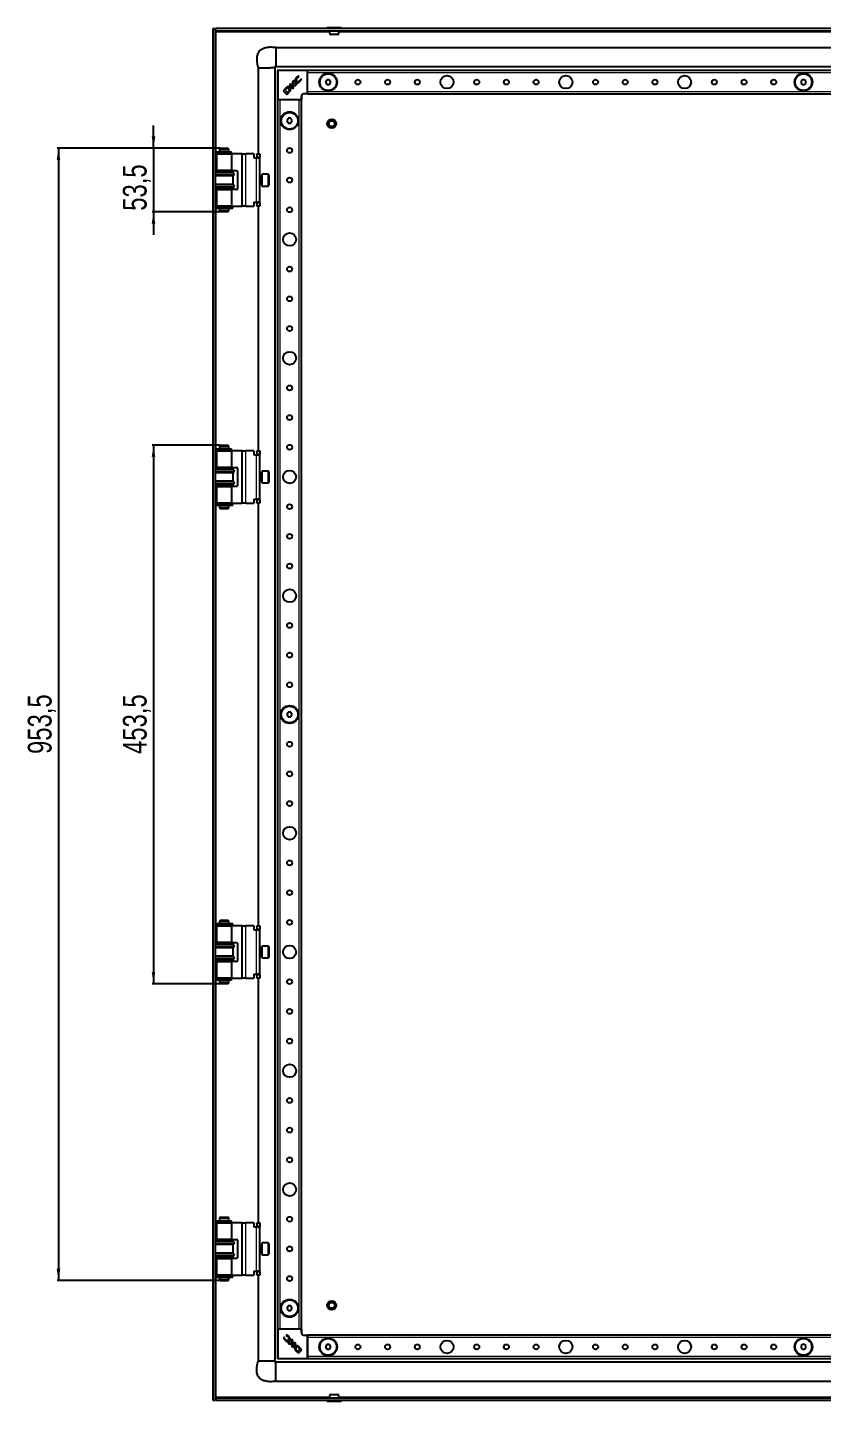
# Model space of a CAD drawing. Header units: millimetres. Extents: x -794 to 1944, y -422 to 1043.
# Drawn here: x 631 to 1299, y -278 to 879 of the extents above; entities that cross this region are included whole.
import ezdxf

# ---------------------------------------------------------------- set-up
doc = ezdxf.new("R2010")
doc.units = ezdxf.units.MM
doc.layers.add('FORMAT', color=7, linetype='Continuous')
doc.styles.add('SLDTEXTSTYLE0', font='TXT', dxfattribs={"width": 0.75})
doc.dimstyles.new('SLDDIMSTYLE0', dxfattribs={"dimtxt": 20, "dimasz": 10, "dimexe": 0, "dimexo": 0.0625, "dimgap": 5, "dimtad": 2, "dimdec": 1, "dimrnd": 1e-09, "dimzin": 12, "dimdsep": 46, "dimtxsty": 'SLDTEXTSTYLE0', "dimsah": 1, "dimcen": 0.09, "dimadec": 0, "dimazin": 3, "dimtfac": 1, "dimtofl": 0, "dimtmove": 0, "dimatfit": 3, "dimfxl": 0, "dimfrac": 2, "dimtolj": 1, "dimtzin": 12, "dimarcsym": 0})
doc.dimstyles.new('SLDDIMSTYLE1', dxfattribs={"dimtxt": 20, "dimasz": 10, "dimexe": 0, "dimexo": 0.0625, "dimgap": 5, "dimtad": 2, "dimdec": 1, "dimrnd": 1e-09, "dimzin": 12, "dimdsep": 46, "dimtxsty": 'SLDTEXTSTYLE0', "dimsah": 1, "dimcen": 0.09, "dimadec": 0, "dimazin": 3, "dimtfac": 1, "dimtmove": 0, "dimatfit": 0, "dimfxl": 0, "dimfrac": 2, "dimtolj": 1, "dimtzin": 12, "dimarcsym": 0})

# ---------------------------------------------------------------- blocks, each defined once
blk = doc.blocks.new('_D_4')
at = {"layer": 'FORMAT'}
for p, q in [((736.7, 777.3), (736.7, 796.5)), ((792.8, 777.3), (735.7, 777.3)), ((736.7, 777.3), (736.7, 723.8)), ((792.8, 723.8), (735.7, 723.8)), ((736.7, 723.8), (736.7, 704.5))]:
    blk.add_line(p, q, dxfattribs=at)
for points in [[(736.7, 777.3), (738.2, 787.3), (735.2, 787.3)], [(736.7, 723.8), (735.2, 713.8), (738.2, 713.8)]]:
    blk.add_solid(points, dxfattribs=at)
at = {"layer": 'FORMAT', "insert": (710.9, 724.7), "char_height": 20, "attachment_point": 1, "rotation": 90, "style": 'SLDTEXTSTYLE0'}
blk.add_mtext('53,5', dxfattribs=at)
blk = doc.blocks.new('_D_7')
at = {"layer": 'FORMAT'}
for p, q in [((792.8, 777.3), (655.7, 777.3)), ((656.7, 777.3), (656.7, -176.2)), ((792.8, -176.2), (655.7, -176.2))]:
    blk.add_line(p, q, dxfattribs=at)
for points in [[(656.7, 777.3), (655.2, 767.3), (658.2, 767.3)], [(656.7, -176.2), (658.2, -166.2), (655.2, -166.2)]]:
    blk.add_solid(points, dxfattribs=at)
at = {"layer": 'FORMAT', "insert": (630.9, 267.3), "char_height": 20, "attachment_point": 1, "rotation": 90, "style": 'SLDTEXTSTYLE0'}
blk.add_mtext('953,5', dxfattribs=at)
blk = doc.blocks.new('_D_9')
at = {"layer": 'FORMAT'}
for p, q in [((792.8, 527.3), (735.7, 527.3)), ((736.7, 527.3), (736.7, 73.8)), ((792.8, 73.8), (735.7, 73.8))]:
    blk.add_line(p, q, dxfattribs=at)
for points in [[(736.7, 527.3), (735.2, 517.3), (738.2, 517.3)], [(736.7, 73.8), (738.2, 83.8), (735.2, 83.8)]]:
    blk.add_solid(points, dxfattribs=at)
at = {"layer": 'FORMAT', "insert": (710.9, 267.3), "char_height": 20, "attachment_point": 1, "rotation": 90, "style": 'SLDTEXTSTYLE0'}
blk.add_mtext('453,5', dxfattribs=at)

msp = doc.modelspace()

# ---------------------------------------------------------------- linework, layer by layer
at = {"color": 7, "linetype": 'Continuous', "lineweight": 25}
for p, q in [((786.72, 878.03), (786.72, -276.97)), ((786.72, 878.03), (788.72, 878.03)), ((788.72, 878.03), (788.72, -276.97)), ((789.02, 876.03), (789.02, 878.03)), ((1778.42, 878.03), (789.02, 878.03)), ((1778.42, 876.03), (789.02, 876.03)), ((789.32, 875.43), (789.12, 876.03)), ((882.97, 878.78), (882.97, 878.03)), ((883.22, 879.03), (894.22, 879.03)), ((894.47, 878.03), (894.47, 878.78)), ((839.72, 862.03), (839.72, 846.19)), ((839.72, 862.03), (1727.72, 862.03)), ((824.72, 845.03), (825.69, 845.03)), ((824.72, 845.03), (824.72, 772.53)), ((825.69, 845.03), (828.15, 845.03)), ((828.15, 845.03), (831.72, 845.03)), ((831.72, 845.03), (835.28, 845.03)), ((838.72, 845.03), (838.72, -243.97)), ((839.72, 846.03), (1727.72, 846.03)), ((841.22, 818.33), (841.22, 842.73)), ((841.52, 843.03), (865.92, 843.03)), ((853.79, 833.56), (853.3, 830.29)), ((854.59, 834.36), (853.79, 833.56)), ((854.11, 831.26), (854.59, 834.36)), ((859.15, 837.48), (858.82, 838.17)), ((859.02, 837.34), (859.15, 837.48)), ((860.97, 835.91), (860.86, 835.8)), ((861.21, 835.4), (860.97, 835.91)), ((866.22, 842.73), (866.22, 843.03)), ((866.22, 843.03), (1701.22, 843.03)), ((866.22, 842.73), (866.22, 842.08)), ((866.22, 841.03), (866.22, 842.08)), ((866.22, 825.03), (866.22, 841.03)), ((882.56, 835.03), (881.41, 833.03)), ((884.87, 835.03), (882.56, 835.03)), ((886.03, 833.03), (884.87, 835.03)), ((1283.72, 835.34), (1281.72, 834.18)), ((1281.72, 834.18), (1281.72, 831.87)), ((1285.72, 834.18), (1283.72, 835.34)), ((1285.72, 831.87), (1285.72, 834.18)), ((847.85, 827.62), (845.86, 825.63)), ((845.86, 825.63), (848.82, 822.67)), ((848.11, 827.08), (847.39, 826.33)), ((847.39, 826.33), (849.57, 824.15)), ((848.82, 822.67), (850.71, 824.56)), ((849.57, 824.15), (850.23, 824.83)), ((850.71, 824.56), (850.73, 824.58)), ((851.91, 831.68), (850.87, 830.64)), ((850.87, 830.64), (853.83, 827.68)), ((853.3, 830.29), (851.91, 831.68)), ((853.64, 829.98), (856.3, 830.15)), ((854.88, 828.73), (853.64, 829.98)), ((853.83, 827.68), (854.88, 828.73)), ((857.59, 831.44), (854.11, 831.26)), ((856.3, 830.15), (857.59, 831.44)), ((865.92, 823.03), (863.22, 823.03)), ((866.22, 823.97), (866.22, 825.03)), ((866.22, 823.97), (866.22, 823.33)), ((866.22, 823.03), (866.22, 823.33)), ((866.22, 823.03), (1701.22, 823.03)), ((881.41, 833.03), (882.56, 831.03)), ((882.56, 831.03), (884.87, 831.03)), ((884.87, 831.03), (886.03, 833.03)), ((1281.72, 831.87), (1283.72, 830.72)), ((1283.72, 830.72), (1285.72, 831.87)), ((841.22, -216.97), (841.22, 818.03)), ((841.52, 818.03), (841.22, 818.03)), ((842.16, 818.03), (841.52, 818.03)), ((843.22, 818.03), (842.16, 818.03)), ((859.22, 818.03), (843.22, 818.03)), ((860.27, 818.03), (859.22, 818.03)), ((860.92, 818.03), (860.27, 818.03)), ((861.22, 818.03), (860.92, 818.03)), ((861.22, 821.03), (861.22, 818.33)), ((861.22, -216.97), (861.22, 818.03)), ((850.06, 802.53), (848.91, 800.53)), ((848.91, 800.53), (850.06, 798.53)), ((852.37, 802.53), (850.06, 802.53)), ((850.06, 798.53), (852.37, 798.53)), ((853.53, 800.53), (852.37, 802.53)), ((852.37, 798.53), (853.53, 800.53)), ((792.79, 777.28), (792.22, 776.28)), ((792.22, 776.28), (792.22, 774.28)), ((800.22, 776.28), (792.22, 776.28)), ((792.79, 777.28), (799.64, 777.28)), ((800.22, 776.28), (799.64, 777.28)), ((800.22, 774.28), (800.22, 776.28)), ((789.07, 774.23), (789.07, 773.33)), ((789.07, 774.23), (801.95, 774.23)), ((789.07, 773.33), (801.95, 773.33)), ((789.77, 772.53), (789.77, 758.53)), ((789.77, 772.53), (802.67, 772.53)), ((796.97, 774.28), (792.22, 774.28)), ((792.22, 773.28), (792.22, 772.53)), ((796.97, 773.28), (792.22, 773.28)), ((792.72, 774.28), (792.72, 774.23)), ((792.72, 773.33), (792.72, 773.28)), ((800.22, 774.28), (796.97, 774.28)), ((800.22, 773.28), (796.97, 773.28)), ((799.72, 774.23), (799.72, 774.28)), ((799.72, 773.28), (799.72, 773.33)), ((800.22, 772.53), (800.22, 773.28)), ((801.95, 774.23), (802.04, 774.23)), ((801.95, 773.33), (802.04, 773.33)), ((802.04, 773.33), (802.04, 774.23)), ((802.04, 774.23), (802.25, 774.23)), ((802.04, 773.33), (802.25, 773.33)), ((802.25, 773.33), (802.25, 774.23)), ((802.67, 758.53), (802.67, 772.53)), ((810.77, 772.53), (802.67, 772.53)), ((811.27, 772.53), (810.77, 772.53)), ((811.27, 728.53), (811.27, 772.53)), ((811.27, 772.53), (814.27, 772.53)), ((821.27, 772.53), (814.27, 772.53)), ((821.27, 772.53), (821.27, 769.23)), ((821.27, 769.23), (823.27, 769.23)), ((823.27, 769.23), (826.27, 769.23)), ((823.77, 772.53), (826.27, 772.53)), ((823.77, 772.03), (823.77, 772.53)), ((823.77, 772.03), (823.77, 770.03)), ((823.77, 769.53), (823.77, 770.03)), ((826.27, 769.53), (823.77, 769.53)), ((823.77, 769.53), (823.77, 769.23)), ((826.27, 772.53), (826.27, 772.03)), ((826.27, 772.03), (826.27, 770.03)), ((826.27, 770.03), (826.27, 769.53)), ((826.27, 769.23), (826.27, 769.53)), ((826.27, 731.83), (826.27, 769.23)), ((788.72, 757.53), (803.72, 757.53)), ((803.72, 756.93), (788.72, 756.93)), ((803.72, 754.13), (788.72, 754.13)), ((802.67, 758.53), (789.77, 758.53)), ((792.22, 758.53), (792.22, 757.53)), ((800.22, 757.53), (800.22, 758.53)), ((802.67, 758.53), (806.77, 758.53)), ((803.72, 756.93), (803.72, 757.53)), ((804.42, 756.24), (803.72, 756.93)), ((803.72, 754.13), (804.42, 754.81)), ((803.72, 746.93), (803.72, 754.13)), ((807.27, 758.03), (807.27, 743.03)), ((827.52, 753.53), (826.27, 753.53)), ((833.17, 755.53), (827.77, 755.53)), ((827.77, 755.53), (827.77, 745.53)), ((833.77, 754.93), (833.77, 746.13)), ((803.72, 746.93), (788.72, 746.93)), ((803.72, 744.13), (788.72, 744.13)), ((788.72, 743.53), (803.72, 743.53)), ((789.77, 742.53), (789.77, 728.53)), ((789.77, 742.53), (802.67, 742.53)), ((792.22, 743.53), (792.22, 742.53)), ((800.22, 742.53), (800.22, 743.53)), ((802.67, 728.53), (802.67, 742.53)), ((806.77, 742.53), (802.67, 742.53)), ((804.42, 746.24), (803.72, 746.93)), ((803.72, 744.13), (804.42, 744.81)), ((803.72, 743.53), (803.72, 744.13)), ((826.27, 747.53), (827.52, 747.53)), ((827.77, 745.53), (833.17, 745.53)), ((821.27, 731.83), (823.27, 731.83)), ((821.27, 731.83), (821.27, 728.53)), ((826.27, 731.83), (823.27, 731.83)), ((823.77, 731.83), (823.77, 731.53)), ((823.77, 731.53), (826.27, 731.53)), ((823.77, 731.03), (823.77, 731.53)), ((823.77, 731.03), (823.77, 729.03)), ((823.77, 728.53), (823.77, 729.03)), ((826.27, 731.53), (826.27, 731.83)), ((826.27, 731.53), (826.27, 731.03)), ((826.27, 731.03), (826.27, 729.03)), ((826.27, 729.03), (826.27, 728.53)), ((789.07, 727.73), (789.07, 726.83)), ((789.07, 727.73), (803.37, 727.73)), ((789.07, 726.83), (803.37, 726.83)), ((802.67, 728.53), (789.77, 728.53)), ((792.22, 728.53), (792.22, 727.78)), ((796.97, 727.78), (792.22, 727.78)), ((792.22, 726.78), (792.22, 724.78)), ((796.97, 726.78), (792.22, 726.78)), ((792.22, 724.78), (792.79, 723.78)), ((792.22, 724.78), (796.97, 724.78)), ((792.72, 727.78), (792.72, 727.73)), ((792.72, 726.83), (792.72, 726.78)), ((796.86, 723.78), (792.79, 723.78)), ((799.64, 723.78), (796.86, 723.78)), ((800.22, 727.78), (796.97, 727.78)), ((800.22, 726.78), (796.97, 726.78)), ((796.97, 724.78), (800.22, 724.78)), ((799.64, 723.78), (800.22, 724.78)), ((799.72, 727.73), (799.72, 727.78)), ((799.72, 726.78), (799.72, 726.83)), ((800.22, 727.78), (800.22, 728.53)), ((800.22, 724.78), (800.22, 726.78)), ((802.67, 728.53), (810.77, 728.53)), ((803.37, 726.83), (803.37, 727.73)), ((810.77, 728.53), (811.27, 728.53)), ((814.27, 728.53), (811.27, 728.53)), ((814.27, 728.53), (821.27, 728.53)), ((826.27, 728.53), (823.77, 728.53)), ((824.72, 728.53), (824.72, 522.53)), ((789.07, 524.23), (789.07, 523.33)), ((789.07, 524.23), (801.95, 524.23)), ((789.07, 523.33), (801.95, 523.33)), ((789.77, 522.53), (789.77, 508.53)), ((789.77, 522.53), (802.67, 522.53)), ((792.79, 527.28), (792.22, 526.28)), ((792.22, 526.28), (792.22, 524.28)), ((800.22, 526.28), (792.22, 526.28)), ((796.97, 524.28), (792.22, 524.28)), ((792.22, 523.28), (792.22, 522.53)), ((796.97, 523.28), (792.22, 523.28)), ((792.72, 524.28), (792.72, 524.23)), ((792.72, 523.33), (792.72, 523.28)), ((792.79, 527.28), (799.64, 527.28)), ((800.22, 524.28), (796.97, 524.28)), ((800.22, 523.28), (796.97, 523.28)), ((800.22, 526.28), (799.64, 527.28)), ((799.72, 524.23), (799.72, 524.28)), ((799.72, 523.28), (799.72, 523.33)), ((800.22, 524.28), (800.22, 526.28)), ((800.22, 522.53), (800.22, 523.28)), ((801.95, 524.23), (802.04, 524.23)), ((801.95, 523.33), (802.04, 523.33)), ((802.04, 523.33), (802.04, 524.23)), ((802.04, 524.23), (802.25, 524.23)), ((802.04, 523.33), (802.25, 523.33)), ((802.25, 523.33), (802.25, 524.23)), ((802.67, 508.53), (802.67, 522.53)), ((810.77, 522.53), (802.67, 522.53)), ((811.27, 522.53), (810.77, 522.53)), ((811.27, 522.53), (814.27, 522.53)), ((811.27, 478.53), (811.27, 522.53)), ((821.27, 522.53), (814.27, 522.53)), ((821.27, 522.53), (821.27, 519.23)), ((823.77, 522.53), (826.27, 522.53)), ((823.77, 522.03), (823.77, 522.53)), ((823.77, 522.03), (823.77, 520.03)), ((826.27, 522.53), (826.27, 522.03)), ((826.27, 522.03), (826.27, 520.03)), ((821.27, 519.23), (823.27, 519.23)), ((823.27, 519.23), (826.27, 519.23)), ((823.77, 519.53), (823.77, 520.03)), ((826.27, 519.53), (823.77, 519.53)), ((823.77, 519.53), (823.77, 519.23)), ((826.27, 520.03), (826.27, 519.53)), ((826.27, 519.23), (826.27, 519.53)), ((826.27, 481.83), (826.27, 519.23)), ((788.72, 507.53), (803.72, 507.53)), ((803.72, 506.93), (788.72, 506.93)), ((803.72, 504.13), (788.72, 504.13)), ((802.67, 508.53), (789.77, 508.53)), ((792.22, 508.53), (792.22, 507.53)), ((800.22, 507.53), (800.22, 508.53)), ((802.67, 508.53), (806.77, 508.53)), ((803.72, 506.93), (803.72, 507.53)), ((804.42, 506.24), (803.72, 506.93)), ((803.72, 504.13), (804.42, 504.81)), ((803.72, 496.93), (803.72, 504.13)), ((807.27, 508.03), (807.27, 493.03)), ((827.52, 503.53), (826.27, 503.53)), ((826.27, 497.53), (827.52, 497.53)), ((833.17, 505.53), (827.77, 505.53)), ((827.77, 505.53), (827.77, 495.53)), ((833.77, 504.93), (833.77, 496.13)), ((803.72, 496.93), (788.72, 496.93)), ((803.72, 494.13), (788.72, 494.13)), ((788.72, 493.53), (803.72, 493.53)), ((789.77, 492.53), (789.77, 478.53)), ((789.77, 492.53), (802.67, 492.53)), ((792.22, 493.53), (792.22, 492.53)), ((800.22, 492.53), (800.22, 493.53)), ((802.67, 478.53), (802.67, 492.53)), ((806.77, 492.53), (802.67, 492.53)), ((804.42, 496.24), (803.72, 496.93)), ((803.72, 494.13), (804.42, 494.81)), ((803.72, 493.53), (803.72, 494.13)), ((827.77, 495.53), (833.17, 495.53)), ((789.07, 477.73), (789.07, 476.83)), ((789.07, 477.73), (803.37, 477.73)), ((789.07, 476.83), (803.37, 476.83)), ((802.67, 478.53), (789.77, 478.53)), ((792.22, 478.53), (792.22, 477.78)), ((796.97, 477.78), (792.22, 477.78)), ((792.22, 476.78), (792.22, 474.78)), ((796.97, 476.78), (792.22, 476.78)), ((792.22, 474.78), (792.79, 473.78)), ((792.22, 474.78), (796.97, 474.78)), ((792.72, 477.78), (792.72, 477.73)), ((792.72, 476.83), (792.72, 476.78)), ((800.22, 477.78), (796.97, 477.78)), ((800.22, 476.78), (796.97, 476.78)), ((796.97, 474.78), (800.22, 474.78)), ((799.64, 473.78), (800.22, 474.78)), ((799.72, 477.73), (799.72, 477.78)), ((799.72, 476.78), (799.72, 476.83)), ((800.22, 477.78), (800.22, 478.53)), ((800.22, 474.78), (800.22, 476.78)), ((802.67, 478.53), (810.77, 478.53)), ((803.37, 476.83), (803.37, 477.73)), ((810.77, 478.53), (811.27, 478.53)), ((814.27, 478.53), (811.27, 478.53)), ((814.27, 478.53), (821.27, 478.53)), ((821.27, 481.83), (823.27, 481.83)), ((821.27, 481.83), (821.27, 478.53)), ((826.27, 481.83), (823.27, 481.83)), ((823.77, 481.83), (823.77, 481.53)), ((823.77, 481.53), (826.27, 481.53)), ((823.77, 481.03), (823.77, 481.53)), ((823.77, 481.03), (823.77, 479.03)), ((823.77, 478.53), (823.77, 479.03)), ((826.27, 478.53), (823.77, 478.53)), ((824.72, 478.53), (824.72, 122.53)), ((826.27, 481.53), (826.27, 481.83)), ((826.27, 481.53), (826.27, 481.03)), ((826.27, 481.03), (826.27, 479.03)), ((826.27, 479.03), (826.27, 478.53)), ((796.86, 473.78), (792.79, 473.78)), ((799.64, 473.78), (796.86, 473.78)), ((850.06, 302.53), (848.91, 300.53)), ((852.37, 302.53), (850.06, 302.53)), ((853.53, 300.53), (852.37, 302.53)), ((848.91, 300.53), (850.06, 298.53)), ((850.06, 298.53), (852.37, 298.53)), ((852.37, 298.53), (853.53, 300.53)), ((792.79, 127.28), (792.22, 126.28)), ((792.79, 127.28), (799.64, 127.28)), ((800.22, 126.28), (799.64, 127.28)), ((789.07, 124.23), (789.07, 123.33)), ((803.37, 124.23), (789.07, 124.23)), ((803.37, 123.33), (789.07, 123.33)), ((789.77, 122.53), (789.77, 108.53)), ((789.77, 122.53), (802.67, 122.53)), ((792.22, 126.28), (792.22, 124.28)), ((800.22, 126.28), (792.22, 126.28)), ((792.22, 124.28), (800.22, 124.28)), ((792.22, 123.28), (792.22, 122.53)), ((792.22, 123.28), (800.22, 123.28)), ((792.72, 124.28), (792.72, 124.23)), ((792.72, 123.33), (792.72, 123.28)), ((799.72, 124.23), (799.72, 124.28)), ((799.72, 123.28), (799.72, 123.33)), ((800.22, 124.28), (800.22, 126.28)), ((800.22, 122.53), (800.22, 123.28)), ((802.67, 108.53), (802.67, 122.53)), ((810.77, 122.53), (802.67, 122.53)), ((803.37, 123.33), (803.37, 124.23)), ((811.27, 122.53), (810.77, 122.53)), ((811.27, 78.53), (811.27, 122.53)), ((811.27, 122.53), (814.27, 122.53)), ((821.27, 122.53), (814.27, 122.53)), ((821.27, 122.53), (821.27, 119.23)), ((821.27, 119.23), (823.27, 119.23)), ((823.27, 119.23), (826.27, 119.23)), ((823.77, 122.53), (826.27, 122.53)), ((823.77, 122.03), (823.77, 122.53)), ((823.77, 122.03), (823.77, 120.03)), ((823.77, 119.53), (823.77, 120.03)), ((826.27, 119.53), (823.77, 119.53)), ((823.77, 119.53), (823.77, 119.23)), ((826.27, 122.53), (826.27, 122.03)), ((826.27, 122.03), (826.27, 120.03)), ((826.27, 120.03), (826.27, 119.53)), ((826.27, 119.23), (826.27, 119.53)), ((826.27, 81.83), (826.27, 119.23)), ((788.72, 107.53), (803.72, 107.53)), ((803.72, 106.93), (788.72, 106.93)), ((802.67, 108.53), (789.77, 108.53)), ((792.22, 108.53), (792.22, 107.53)), ((800.22, 107.53), (800.22, 108.53)), ((802.67, 108.53), (806.77, 108.53)), ((803.72, 106.93), (803.72, 107.53)), ((804.42, 106.24), (803.72, 106.93)), ((803.72, 104.13), (804.42, 104.81)), ((807.27, 108.03), (807.27, 93.03)), ((833.17, 105.53), (827.77, 105.53)), ((827.77, 105.53), (827.77, 96.21)), ((833.77, 104.93), (833.77, 96.73)), ((803.72, 104.13), (788.72, 104.13)), ((803.72, 96.93), (788.72, 96.93)), ((803.72, 94.13), (788.72, 94.13)), ((788.72, 93.53), (803.72, 93.53)), ((792.22, 93.53), (792.22, 92.53)), ((800.22, 92.53), (800.22, 93.53)), ((803.72, 96.93), (803.72, 104.13)), ((804.42, 96.24), (803.72, 96.93)), ((803.72, 94.13), (804.42, 94.81)), ((803.72, 93.53), (803.72, 94.13)), ((827.52, 103.53), (826.27, 103.53)), ((826.27, 97.53), (827.52, 97.53)), ((827.77, 96.21), (827.77, 95.53)), ((827.77, 95.53), (833.17, 95.53)), ((833.77, 96.73), (833.77, 96.13)), ((789.77, 92.53), (789.77, 78.53)), ((789.77, 92.53), (802.67, 92.53)), ((802.67, 78.53), (802.67, 92.53)), ((806.77, 92.53), (802.67, 92.53)), ((821.27, 81.83), (823.27, 81.83)), ((821.27, 81.83), (821.27, 78.53)), ((826.27, 81.83), (823.27, 81.83)), ((823.77, 81.83), (823.77, 81.53)), ((823.77, 81.53), (826.27, 81.53)), ((823.77, 81.03), (823.77, 81.53)), ((823.77, 81.03), (823.77, 79.03)), ((826.27, 81.53), (826.27, 81.83)), ((826.27, 81.53), (826.27, 81.03)), ((826.27, 81.03), (826.27, 79.03)), ((789.07, 77.73), (789.07, 76.83)), ((801.95, 77.73), (789.07, 77.73)), ((801.95, 76.83), (789.07, 76.83)), ((802.67, 78.53), (789.77, 78.53)), ((792.22, 78.53), (792.22, 77.78)), ((792.22, 77.78), (800.22, 77.78)), ((792.22, 76.78), (792.22, 74.78)), ((792.22, 76.78), (800.22, 76.78)), ((792.22, 74.78), (792.79, 73.78)), ((792.22, 74.78), (796.97, 74.78)), ((792.72, 77.78), (792.72, 77.73)), ((792.72, 76.83), (792.72, 76.78)), ((796.86, 73.78), (792.79, 73.78)), ((799.64, 73.78), (796.86, 73.78)), ((796.97, 74.78), (800.22, 74.78)), ((799.64, 73.78), (800.22, 74.78)), ((799.72, 77.73), (799.72, 77.78)), ((799.72, 76.78), (799.72, 76.83)), ((800.22, 77.78), (800.22, 78.53)), ((800.22, 74.78), (800.22, 76.78)), ((802.04, 77.73), (801.95, 77.73)), ((802.04, 76.83), (801.95, 76.83)), ((802.04, 76.83), (802.04, 77.73)), ((802.25, 77.73), (802.04, 77.73)), ((802.25, 76.83), (802.04, 76.83)), ((802.25, 76.83), (802.25, 77.73)), ((802.67, 78.53), (810.77, 78.53)), ((810.77, 78.53), (811.27, 78.53)), ((814.27, 78.53), (811.27, 78.53)), ((814.27, 78.53), (821.27, 78.53)), ((823.77, 78.53), (823.77, 79.03)), ((826.27, 78.53), (823.77, 78.53)), ((824.72, 78.53), (824.72, -127.47)), ((826.27, 79.03), (826.27, 78.53)), ((789.07, -125.77), (789.07, -126.67)), ((789.07, -125.77), (801.95, -125.77)), ((789.07, -126.67), (801.95, -126.67)), ((792.79, -122.72), (792.22, -123.72)), ((792.22, -123.72), (792.22, -125.72)), ((800.22, -123.72), (792.22, -123.72)), ((796.97, -125.72), (792.22, -125.72)), ((792.22, -126.72), (792.22, -127.47)), ((796.97, -126.72), (792.22, -126.72)), ((792.72, -125.72), (792.72, -125.77)), ((792.72, -126.67), (792.72, -126.72)), ((792.79, -122.72), (799.64, -122.72)), ((800.22, -125.72), (796.97, -125.72)), ((800.22, -126.72), (796.97, -126.72)), ((800.22, -123.72), (799.64, -122.72)), ((799.72, -125.77), (799.72, -125.72)), ((799.72, -126.72), (799.72, -126.67)), ((800.22, -125.72), (800.22, -123.72)), ((800.22, -127.47), (800.22, -126.72)), ((801.95, -125.77), (802.04, -125.77)), ((801.95, -126.67), (802.04, -126.67)), ((802.04, -126.67), (802.04, -125.77)), ((802.04, -125.77), (802.25, -125.77)), ((802.04, -126.67), (802.25, -126.67)), ((802.25, -126.67), (802.25, -125.77)), ((789.77, -127.47), (789.77, -141.47)), ((789.77, -127.47), (802.67, -127.47)), ((802.67, -141.47), (802.67, -127.47)), ((810.77, -127.47), (802.67, -127.47)), ((811.27, -127.47), (810.77, -127.47)), ((811.27, -127.47), (814.27, -127.47)), ((811.27, -171.47), (811.27, -127.47)), ((821.27, -127.47), (814.27, -127.47)), ((821.27, -127.47), (821.27, -130.77)), ((821.27, -130.77), (823.27, -130.77)), ((823.27, -130.77), (826.27, -130.77)), ((823.77, -127.47), (826.27, -127.47)), ((823.77, -127.97), (823.77, -127.47)), ((823.77, -127.97), (823.77, -129.97)), ((823.77, -130.47), (823.77, -129.97)), ((826.27, -130.47), (823.77, -130.47)), ((823.77, -130.47), (823.77, -130.77)), ((826.27, -127.47), (826.27, -127.97)), ((826.27, -127.97), (826.27, -129.97)), ((826.27, -129.97), (826.27, -130.47)), ((826.27, -130.77), (826.27, -130.47)), ((826.27, -168.17), (826.27, -130.77)), ((788.72, -142.47), (803.72, -142.47)), ((803.72, -143.07), (788.72, -143.07)), ((803.72, -145.87), (788.72, -145.87)), ((802.67, -141.47), (789.77, -141.47)), ((792.22, -141.47), (792.22, -142.47)), ((800.22, -142.47), (800.22, -141.47)), ((802.67, -141.47), (806.77, -141.47)), ((803.72, -143.07), (803.72, -142.47)), ((804.42, -143.76), (803.72, -143.07)), ((803.72, -145.87), (804.42, -145.19)), ((803.72, -153.07), (803.72, -145.87)), ((807.27, -141.97), (807.27, -156.97)), ((827.52, -146.47), (826.27, -146.47)), ((833.17, -144.47), (827.77, -144.47)), ((827.77, -144.47), (827.77, -154.47)), ((833.77, -145.07), (833.77, -153.87)), ((803.72, -153.07), (788.72, -153.07)), ((803.72, -155.87), (788.72, -155.87)), ((788.72, -156.47), (803.72, -156.47)), ((789.77, -157.47), (789.77, -171.47)), ((789.77, -157.47), (802.67, -157.47)), ((792.22, -156.47), (792.22, -157.47)), ((800.22, -157.47), (800.22, -156.47)), ((802.67, -171.47), (802.67, -157.47)), ((806.77, -157.47), (802.67, -157.47)), ((804.42, -153.76), (803.72, -153.07)), ((803.72, -155.87), (804.42, -155.19)), ((803.72, -156.47), (803.72, -155.87)), ((826.27, -152.47), (827.52, -152.47)), ((827.77, -154.47), (833.17, -154.47)), ((789.07, -172.27), (789.07, -173.17)), ((789.07, -172.27), (803.37, -172.27)), ((789.07, -173.17), (803.37, -173.17)), ((802.67, -171.47), (789.77, -171.47)), ((792.22, -171.47), (792.22, -172.22)), ((796.97, -172.22), (792.22, -172.22)), ((792.22, -173.22), (792.22, -175.22)), ((796.97, -173.22), (792.22, -173.22)), ((792.72, -172.22), (792.72, -172.27)), ((792.72, -173.17), (792.72, -173.22)), ((800.22, -172.22), (796.97, -172.22)), ((800.22, -173.22), (796.97, -173.22)), ((799.72, -172.27), (799.72, -172.22)), ((799.72, -173.22), (799.72, -173.17)), ((800.22, -172.22), (800.22, -171.47)), ((800.22, -175.22), (800.22, -173.22)), ((802.67, -171.47), (810.77, -171.47)), ((803.37, -173.17), (803.37, -172.27)), ((810.77, -171.47), (811.27, -171.47)), ((814.27, -171.47), (811.27, -171.47)), ((814.27, -171.47), (821.27, -171.47)), ((821.27, -168.17), (823.27, -168.17)), ((821.27, -168.17), (821.27, -171.47)), ((826.27, -168.17), (823.27, -168.17)), ((823.77, -168.17), (823.77, -168.47)), ((823.77, -168.47), (826.27, -168.47)), ((823.77, -168.97), (823.77, -168.47)), ((823.77, -168.97), (823.77, -170.97)), ((823.77, -171.47), (823.77, -170.97)), ((826.27, -171.47), (823.77, -171.47)), ((824.72, -171.47), (824.72, -243.97)), ((826.27, -168.47), (826.27, -168.17)), ((826.27, -168.47), (826.27, -168.97)), ((826.27, -168.97), (826.27, -170.97)), ((826.27, -170.97), (826.27, -171.47)), ((792.22, -175.22), (792.79, -176.22)), ((792.22, -175.22), (796.97, -175.22)), ((796.86, -176.22), (792.79, -176.22)), ((799.64, -176.22), (796.86, -176.22)), ((796.97, -175.22), (800.22, -175.22)), ((799.64, -176.22), (800.22, -175.22)), ((850.06, -197.47), (848.91, -199.47)), ((848.91, -199.47), (850.06, -201.47)), ((852.37, -197.47), (850.06, -197.47)), ((850.06, -201.47), (852.37, -201.47)), ((853.53, -199.47), (852.37, -197.47)), ((852.37, -201.47), (853.53, -199.47)), ((841.52, -216.97), (841.22, -216.97)), ((841.22, -241.67), (841.22, -217.27)), ((841.52, -216.97), (842.16, -216.97)), ((843.22, -216.97), (842.16, -216.97)), ((859.22, -216.97), (843.22, -216.97)), ((860.27, -216.97), (859.22, -216.97)), ((860.27, -216.97), (860.92, -216.97)), ((861.22, -216.97), (860.92, -216.97)), ((861.22, -217.27), (861.22, -219.97)), ((846.76, -224.04), (846.07, -224.37)), ((846.9, -224.17), (846.76, -224.04)), ((848.84, -221.98), (848.33, -222.22)), ((848.33, -222.22), (848.44, -222.33)), ((849.89, -228.6), (850.68, -229.4)), ((852.98, -229.08), (849.89, -228.6)), ((850.68, -229.4), (853.95, -229.89)), ((853.95, -229.89), (852.56, -231.28)), ((852.56, -231.28), (853.61, -232.32)), ((852.8, -225.6), (852.98, -229.08)), ((854.09, -226.89), (852.8, -225.6)), ((853.61, -232.32), (856.57, -229.36)), ((854.26, -229.55), (854.09, -226.89)), ((855.51, -228.31), (854.26, -229.55)), ((856.57, -229.36), (855.51, -228.31)), ((863.22, -221.97), (865.92, -221.97)), ((1646.22, -221.97), (866.22, -221.97)), ((866.22, -221.97), (866.22, -222.27)), ((866.22, -222.27), (866.22, -222.92)), ((866.22, -222.92), (866.22, -223.97)), ((866.22, -223.97), (866.22, -239.97)), ((882.56, -229.97), (881.41, -231.97)), ((884.87, -229.97), (882.56, -229.97)), ((886.03, -231.97), (884.87, -229.97)), ((1283.72, -229.66), (1281.72, -230.82)), ((1281.72, -230.82), (1281.72, -233.13)), ((1285.72, -230.82), (1283.72, -229.66)), ((1285.72, -233.13), (1285.72, -230.82)), ((865.92, -241.97), (841.52, -241.97)), ((856.62, -235.34), (858.61, -237.33)), ((857.16, -235.08), (857.91, -235.8)), ((857.91, -235.8), (860.09, -233.62)), ((858.61, -237.33), (861.57, -234.37)), ((860.09, -233.62), (859.41, -232.96)), ((859.68, -232.48), (859.66, -232.46)), ((861.57, -234.37), (859.68, -232.48)), ((866.22, -239.97), (866.22, -241.03)), ((866.22, -241.03), (866.22, -241.67)), ((866.22, -241.67), (866.22, -241.97)), ((1646.22, -241.97), (866.22, -241.97)), ((881.41, -231.97), (882.56, -233.97)), ((882.56, -233.97), (884.87, -233.97)), ((884.87, -233.97), (886.03, -231.97)), ((1281.72, -233.13), (1283.72, -234.28)), ((1283.72, -234.28), (1285.72, -233.13)), ((1646.22, -244.97), (839.72, -244.97)), ((839.72, -260.97), (1727.72, -260.97)), ((786.72, -276.97), (788.72, -276.97)), ((789.02, -274.97), (789.02, -276.97)), ((789.02, -274.97), (1778.42, -274.97)), ((789.02, -276.97), (1778.42, -276.97)), ((789.12, -274.97), (789.32, -274.37)), ((882.97, -276.97), (882.97, -277.72)), ((894.47, -277.72), (894.47, -276.97)), ((885.71, -277.97), (883.22, -277.97)), ((894.22, -277.97), (885.71, -277.97))]:
    msp.add_line(p, q, dxfattribs=at)
at = {"color": 8, "linetype": 'Continuous', "lineweight": 18}
for p, q in [((789.32, 774.23), (789.32, 875.43)), ((789.32, 875.43), (884.75, 875.43)), ((894.47, 878.78), (882.97, 878.78)), ((892.69, 875.43), (1674.75, 875.43)), ((841.52, 842.73), (841.22, 842.73)), ((841.52, 842.73), (841.52, 843.03)), ((841.52, 842.73), (841.52, 818.33)), ((865.92, 842.73), (841.52, 842.73)), ((865.92, 843.03), (865.92, 842.73)), ((865.92, 823.33), (865.92, 842.73)), ((866.22, 842.73), (865.92, 842.73)), ((866.22, 841.03), (1701.22, 841.03)), ((863.22, 823.33), (865.92, 823.33)), ((863.22, 823.03), (863.22, 823.33)), ((865.92, 823.33), (865.92, 823.03)), ((866.22, 823.33), (865.92, 823.33)), ((866.22, 825.03), (1701.22, 825.03)), ((841.52, 818.33), (841.22, 818.33)), ((841.52, 818.33), (860.92, 818.33)), ((841.52, 818.33), (841.52, 818.03)), ((843.22, -216.97), (843.22, 818.03)), ((859.22, -216.97), (859.22, 818.03)), ((860.92, 818.33), (860.92, 821.03)), ((861.22, 821.03), (860.92, 821.03)), ((860.92, 818.33), (860.92, 818.03)), ((861.22, 818.33), (860.92, 818.33)), ((789.32, 757.53), (789.32, 773.33)), ((801.95, 774.23), (801.95, 773.33)), ((810.77, 772.53), (810.77, 728.53)), ((814.27, 728.53), (814.27, 772.53)), ((823.27, 731.83), (823.27, 769.23)), ((826.27, 772.03), (823.77, 772.03)), ((823.77, 770.03), (826.27, 770.03)), ((804.42, 756.24), (788.72, 756.24)), ((804.42, 754.81), (788.72, 754.81)), ((827.52, 753.12), (827.52, 753.53)), ((827.52, 747.53), (827.52, 753.12)), ((833.17, 745.53), (833.17, 755.53)), ((804.42, 746.24), (788.72, 746.24)), ((804.42, 744.81), (788.72, 744.81)), ((789.32, 727.73), (789.32, 743.53)), ((826.27, 731.03), (823.77, 731.03)), ((823.77, 729.03), (826.27, 729.03)), ((789.32, 524.23), (789.32, 726.83)), ((789.32, 507.53), (789.32, 523.33)), ((801.95, 524.23), (801.95, 523.33)), ((810.77, 522.53), (810.77, 478.53)), ((814.27, 478.53), (814.27, 522.53)), ((826.27, 522.03), (823.77, 522.03)), ((823.27, 481.83), (823.27, 519.23)), ((823.77, 520.03), (826.27, 520.03)), ((804.42, 506.24), (788.72, 506.24)), ((804.42, 504.81), (788.72, 504.81)), ((827.52, 503.12), (827.52, 503.53)), ((827.52, 497.53), (827.52, 503.12)), ((833.17, 495.53), (833.17, 505.53)), ((804.42, 496.24), (788.72, 496.24)), ((804.42, 494.81), (788.72, 494.81)), ((789.32, 477.73), (789.32, 493.53)), ((789.32, 124.23), (789.32, 476.83)), ((826.27, 481.03), (823.77, 481.03)), ((823.77, 479.03), (826.27, 479.03)), ((789.32, 107.53), (789.32, 123.33)), ((810.77, 122.53), (810.77, 78.53)), ((814.27, 78.53), (814.27, 122.53)), ((823.27, 81.83), (823.27, 119.23)), ((826.27, 122.03), (823.77, 122.03)), ((823.77, 120.03), (826.27, 120.03)), ((804.42, 106.24), (788.72, 106.24)), ((804.42, 104.81), (788.72, 104.81)), ((833.17, 96.21), (833.17, 105.53)), ((804.42, 96.24), (788.72, 96.24)), ((804.42, 94.81), (788.72, 94.81)), ((789.32, 77.73), (789.32, 93.53)), ((827.52, 97.53), (827.52, 103.53)), ((833.17, 95.53), (833.17, 96.21)), ((826.27, 81.03), (823.77, 81.03)), ((789.32, -125.77), (789.32, 76.83)), ((801.95, 76.83), (801.95, 77.73)), ((823.77, 79.03), (826.27, 79.03)), ((789.32, -142.47), (789.32, -126.67)), ((801.95, -125.77), (801.95, -126.67)), ((810.77, -127.47), (810.77, -171.47)), ((814.27, -171.47), (814.27, -127.47)), ((823.27, -168.17), (823.27, -130.77)), ((826.27, -127.97), (823.77, -127.97)), ((823.77, -129.97), (826.27, -129.97)), ((804.42, -143.76), (788.72, -143.76)), ((804.42, -145.19), (788.72, -145.19)), ((827.52, -146.88), (827.52, -146.47)), ((827.52, -152.47), (827.52, -146.88)), ((833.17, -154.47), (833.17, -144.47)), ((804.42, -153.76), (788.72, -153.76)), ((804.42, -155.19), (788.72, -155.19)), ((789.32, -172.27), (789.32, -156.47)), ((789.32, -274.37), (789.32, -173.17)), ((826.27, -168.97), (823.77, -168.97)), ((823.77, -170.97), (826.27, -170.97)), ((841.22, -217.27), (841.52, -217.27)), ((841.52, -216.97), (841.52, -217.27)), ((841.52, -217.27), (841.52, -241.67)), ((860.92, -217.27), (841.52, -217.27)), ((860.92, -216.97), (860.92, -217.27)), ((860.92, -219.97), (860.92, -217.27)), ((860.92, -217.27), (861.22, -217.27)), ((861.22, -219.97), (860.92, -219.97)), ((863.22, -221.97), (863.22, -222.27)), ((865.92, -222.27), (863.22, -222.27)), ((865.92, -221.97), (865.92, -222.27)), ((865.92, -241.67), (865.92, -222.27)), ((865.92, -222.27), (866.22, -222.27)), ((1646.22, -223.97), (866.22, -223.97)), ((841.52, -241.67), (841.22, -241.67)), ((841.52, -241.67), (865.92, -241.67)), ((841.52, -241.67), (841.52, -241.97)), ((865.92, -241.67), (865.92, -241.97)), ((865.92, -241.67), (866.22, -241.67)), ((1646.22, -239.97), (866.22, -239.97)), ((884.75, -274.37), (789.32, -274.37)), ((1674.75, -274.37), (892.69, -274.37)), ((882.97, -277.72), (885.57, -277.72)), ((885.57, -277.72), (894.47, -277.72))]:
    msp.add_line(p, q, dxfattribs=at)
at = {"color": 7, "linetype": 'Continuous', "lineweight": 25}
for centre, radius in [((883.72, 833.03), 7.5), ((883.72, 833.03), 7), ((908.72, 833.03), 2.1), ((933.72, 833.03), 2.1), ((958.72, 833.03), 2.1), ((983.72, 833.03), 5.5), ((1008.72, 833.03), 2.1), ((1033.72, 833.03), 2.1), ((1058.72, 833.03), 2.1), ((1083.72, 833.03), 5.5), ((1108.72, 833.03), 2.1), ((1133.72, 833.03), 2.1), ((1158.72, 833.03), 2.1), ((1183.72, 833.03), 5.5), ((1208.72, 833.03), 2.1), ((1233.72, 833.03), 2.1), ((1258.72, 833.03), 2.1), ((1283.72, 833.03), 7.5), ((1283.72, 833.03), 7), ((851.22, 800.53), 7.5), ((851.22, 800.53), 7), ((886.72, 798.03), 3.75), ((886.72, 798.03), 3), ((886.72, 798.03), 2.5), ((851.22, 775.53), 2.1), ((851.22, 750.53), 2.1), ((851.22, 725.53), 2.1), ((851.22, 700.53), 5.5), ((851.22, 675.53), 2.1), ((851.22, 650.53), 2.1), ((851.22, 625.53), 2.1), ((851.22, 600.53), 5.5), ((851.22, 575.53), 2.1), ((851.22, 550.53), 2.1), ((851.22, 525.53), 2.1), ((851.22, 500.53), 5.5), ((851.22, 475.53), 2.1), ((851.22, 450.53), 2.1), ((851.22, 425.53), 2.1), ((851.22, 400.53), 5.5), ((851.22, 375.53), 2.1), ((851.22, 350.53), 2.1), ((851.22, 325.53), 2.1), ((851.22, 300.53), 7.5), ((851.22, 300.53), 7), ((851.22, 275.53), 2.1), ((851.22, 250.53), 2.1), ((851.22, 225.53), 2.1), ((851.22, 200.53), 5.5), ((851.22, 175.53), 2.1), ((851.22, 150.53), 2.1), ((851.22, 125.53), 2.1), ((851.22, 100.53), 5.5), ((851.22, 75.53), 2.1), ((851.22, 50.53), 2.1), ((851.22, 25.53), 2.1), ((851.22, 0.53), 5.5), ((851.22, -24.47), 2.1), ((851.22, -49.47), 2.1), ((851.22, -74.47), 2.1), ((851.22, -99.47), 5.5), ((851.22, -124.47), 2.1), ((851.22, -149.47), 2.1), ((851.22, -174.47), 2.1), ((851.22, -199.47), 7.5), ((851.22, -199.47), 7), ((886.72, -196.97), 3.75), ((886.72, -196.97), 3), ((886.72, -196.97), 2.5), ((883.72, -231.97), 7.5), ((883.72, -231.97), 7), ((908.72, -231.97), 2.1), ((933.72, -231.97), 2.1), ((958.72, -231.97), 2.1), ((983.72, -231.97), 5.5), ((1008.72, -231.97), 2.1), ((1033.72, -231.97), 2.1), ((1058.72, -231.97), 2.1), ((1083.72, -231.97), 5.5), ((1108.72, -231.97), 2.1), ((1133.72, -231.97), 2.1), ((1158.72, -231.97), 2.1), ((1183.72, -231.97), 5.5), ((1208.72, -231.97), 2.1), ((1233.72, -231.97), 2.1), ((1258.72, -231.97), 2.1), ((1283.72, -231.97), 7.5), ((1283.72, -231.97), 7)]:
    msp.add_circle(centre, radius, dxfattribs=at)
for centre, radius, start, end in [((883.22, 878.78), 0.25, 90, 180), ((885.6, 873.53), 0.5, 195.31604, 270.02276), ((891.83, 873.53), 0.5, 269.99815, 345.40011), ((894.22, 878.78), 0.25, 0, 90), ((841.52, 842.73), 0.3, 90, 180), ((858.73, 835.03), 1.97, 128.45405, 215.887), ((858.29, 835.43), 1.94, 233.30966, 322.34638), ((865.92, 842.73), 0.3, 360, 90), ((851.51, 824.42), 4.87, 110.34448, 138.77765), ((852.29, 822.6), 6.12, 126.98881, 133.07444), ((863.22, 821.03), 2, 90, 180), ((865.92, 823.33), 0.3, 270, 0), ((841.52, 818.33), 0.3, 180, 270), ((860.92, 818.33), 0.3, 270, 0), ((803.72, 755.53), 1, 314.427, 45.573), ((806.77, 758.03), 0.5, 0, 90), ((827.52, 753.78), 0.25, 270, 0), ((833.17, 754.93), 0.6, 0, 90), ((803.72, 745.53), 1, 314.427, 45.573), ((806.77, 743.03), 0.5, 270, 0), ((827.52, 747.28), 0.25, 360, 90), ((833.17, 746.13), 0.6, 270, 360), ((803.72, 505.53), 1, 314.427, 45.573), ((806.77, 508.03), 0.5, 0, 90), ((827.52, 503.78), 0.25, 270, 0), ((827.52, 497.28), 0.25, 360, 90), ((833.17, 504.93), 0.6, 0, 90), ((803.72, 495.53), 1, 314.427, 45.573), ((806.77, 493.03), 0.5, 270, 0), ((833.17, 496.13), 0.6, 270, 360), ((803.72, 105.53), 1, 314.427, 45.573), ((806.77, 108.03), 0.5, 0, 90), ((833.17, 104.93), 0.6, 0, 90), ((803.72, 95.53), 1, 314.427, 45.573), ((806.77, 93.03), 0.5, 270, 0), ((827.52, 103.78), 0.25, 270, 0), ((827.52, 97.28), 0.25, 360, 90), ((833.17, 96.13), 0.6, 270, 360), ((803.72, -144.47), 1, 314.427, 45.573), ((806.77, -141.97), 0.5, 0, 90), ((827.52, -146.22), 0.25, 270, 0), ((833.17, -145.07), 0.6, 0, 90), ((803.72, -154.47), 1, 314.427, 45.573), ((806.77, -156.97), 0.5, 270, 0), ((827.52, -152.72), 0.25, 360, 90), ((833.17, -153.87), 0.6, 270, 360), ((841.52, -217.27), 0.3, 90, 180), ((860.92, -217.27), 0.3, 0, 90), ((849.21, -224.46), 1.97, 218.45405, 305.887), ((848.81, -224.9), 1.94, 323.30966, 52.34638), ((863.22, -219.97), 2, 180, 270), ((865.92, -222.27), 0.3, 0, 90), ((841.52, -241.67), 0.3, 180, 270), ((859.82, -231.68), 4.87, 200.34448, 228.77765), ((861.64, -230.9), 6.12, 216.98881, 223.07444), ((865.92, -241.67), 0.3, 270, 0), ((885.6, -272.47), 0.5, 89.96367, 164.83397), ((891.83, -272.47), 0.5, 15.24646, 90.04596), ((883.22, -277.72), 0.25, 180, 270), ((894.22, -277.72), 0.25, 270, 0)]:
    msp.add_arc(centre, radius, start, end, dxfattribs=at)
at = {"color": 8, "linetype": 'Continuous', "lineweight": 18}
for centre, start, end in [((863.22, 821.03), 90, 180), ((863.22, -219.97), 180, 270)]:
    msp.add_arc(centre, 2.3, start, end, dxfattribs=at)
at = {"color": 7, "linetype": 'Continuous', "lineweight": 25}
for points, knots in [([(789.02, 876.32), (788.99, 876.4), (788.88, 876.72), (788.75, 877.29), (788.73, 877.78), (788.72, 878.03)], [0, 0, 0, 0, 0.1417423, 0.5662026, 1, 1, 1, 1]), ([(789.02, 876.03), (789.07, 876.03), (789.12, 875.96), (789.22, 875.74), (789.27, 875.58), (789.32, 875.43)], [0, 0, 0, 0, 0.5, 0.5, 1, 1, 1, 1]), ([(884.69, 876.03), (884.7, 875.9), (884.72, 874.98), (884.94, 874.12), (885.13, 873.37)], [0, 0, 0, 0, 0.1418504, 1, 1, 1, 1]), ([(887.01, 873.03), (886.82, 873.03), (886.35, 873.03), (885.81, 873.03), (885.68, 873.03), (885.62, 873.03)], [0, 0, 0, 0, 0.2565532, 0.6279811, 1, 1, 1, 1]), ([(891.83, 873.03), (891.79, 873.03), (891.7, 873.03), (891.15, 873.03), (890.34, 873.03), (889.34, 873.03), (888.28, 873.03), (887.5, 873.03), (887.11, 873.03), (887.01, 873.03)], [0, 0, 0, 0, 0.1585142, 0.3172777, 0.4758628, 0.6342467, 0.7924771, 0.950708, 1, 1, 1, 1]), ([(892.31, 873.37), (892.49, 874.12), (892.72, 874.98), (892.74, 875.9), (892.74, 876.03)], [0, 0, 0, 0, 0.8581496, 1, 1, 1, 1]), ([(839.72, 862.03), (837.99, 862.19), (834.85, 862.5), (830.52, 861.98), (827.09, 860.56), (824.88, 858.24), (823.79, 855.47), (823.47, 852.42), (823.77, 848.86), (824.38, 846.37), (824.72, 845.03)], [0, 0, 0, 0, 0.1767131, 0.3209108, 0.4403077, 0.5483696, 0.6373998, 0.7388783, 0.8585434, 1, 1, 1, 1]), ([(838.6, 845.03), (838.57, 845.03), (838.49, 845.03), (838.03, 845.03), (837.74, 845.03)], [0, 0, 0, 0, 0.3567269, 1, 1, 1, 1]), ([(838.68, 845.03), (838.69, 845.16), (838.72, 845.41), (838.85, 845.6), (838.98, 845.69), (839.02, 845.8), (839.04, 845.87), (839.06, 845.92), (839.08, 845.96), (839.1, 846), (839.13, 846.05), (839.18, 846.1), (839.3, 846.16), (839.49, 846.2), (839.64, 846.19), (839.72, 846.19)], [0, 0, 0, 0, 0.2334106, 0.4185463, 0.54935079, 0.5950261, 0.63132873, 0.64711127, 0.66199437, 0.67663921, 0.69174193, 0.72556265, 0.76679354, 0.87262735, 1, 1, 1, 1]), ([(838.72, 845.03), (838.87, 845.25), (839.13, 845.65), (839.54, 845.91), (839.72, 846.03)], [0, 0, 0, 0, 0.5615605, 1, 1, 1, 1]), ([(857.09, 836.93), (856.76, 836.56), (856.14, 835.86), (855.59, 834.69), (855.45, 833.75), (855.61, 833.11), (855.79, 832.88), (855.88, 832.77)], [0, 0, 0, 0, 0.3156741, 0.5895198, 0.8131992, 0.9090264, 1, 1, 1, 1]), ([(855.88, 832.77), (856.04, 832.63), (856.38, 832.35), (857.07, 832.18), (857.95, 832.31), (859.03, 832.88), (859.71, 833.52), (860.11, 833.89)], [0, 0, 0, 0, 0.1305321, 0.2660311, 0.4239974, 0.666819, 1, 1, 1, 1]), ([(858.82, 838.17), (858.48, 837.99), (857.85, 837.65), (857.33, 837.16), (857.09, 836.93)], [0, 0, 0, 0, 0.5367999, 1, 1, 1, 1]), ([(857.5, 836.57), (857.76, 836.79), (858.21, 837.17), (858.78, 837.29), (859.02, 837.34)], [0, 0, 0, 0, 0.57960822, 1, 1, 1, 1]), ([(860.86, 835.8), (860.71, 835.49), (860.45, 834.91), (860.02, 834.45), (859.83, 834.25)], [0, 0, 0, 0, 0.5476433, 1, 1, 1, 1]), ([(860.11, 833.89), (860.36, 834.15), (860.78, 834.62), (861.09, 835.17), (861.21, 835.4)], [0, 0, 0, 0, 0.5776526, 1, 1, 1, 1]), ([(850.59, 827.41), (850.5, 827.5), (850.32, 827.67), (850.04, 827.85), (849.77, 827.94), (849.44, 827.94), (849.04, 827.78), (848.76, 827.6), (848.61, 827.5)], [0, 0, 0, 0, 0.1768081, 0.3192306, 0.4393795, 0.5523951, 0.7492045, 1, 1, 1, 1]), ([(851.87, 825.91), (851.97, 826.11), (852.18, 826.5), (852.3, 827.13), (852.26, 827.73), (852.06, 828.26), (851.7, 828.7), (851.18, 828.99), (850.53, 829.11), (850.07, 829.02), (849.82, 828.98)], [0, 0, 0, 0, 0.1380907, 0.2654555, 0.3840134, 0.4961027, 0.6057595, 0.7197905, 0.8476619, 1, 1, 1, 1]), ([(850.23, 824.83), (850.42, 825.03), (850.77, 825.4), (851.09, 825.94), (851.15, 826.39), (851.08, 826.73), (850.9, 827.08), (850.7, 827.29), (850.59, 827.41)], [0, 0, 0, 0, 0.2746757, 0.5030419, 0.607381, 0.7165791, 0.8434117, 1, 1, 1, 1]), ([(850.73, 824.58), (850.81, 824.66), (850.96, 824.82), (851.11, 824.98), (851.19, 825.07)], [0, 0, 0, 0, 0.486421, 1, 1, 1, 1]), ([(851.19, 825.07), (851.32, 825.21), (851.57, 825.48), (851.77, 825.78), (851.87, 825.91)], [0, 0, 0, 0, 0.5518299, 1, 1, 1, 1]), ([(846.07, -224.37), (846.26, -224.71), (846.59, -225.34), (847.08, -225.86), (847.31, -226.1)], [0, 0, 0, 0, 0.5367999, 1, 1, 1, 1]), ([(847.67, -225.69), (847.45, -225.43), (847.08, -224.98), (846.95, -224.41), (846.9, -224.17)], [0, 0, 0, 0, 0.5796082, 1, 1, 1, 1]), ([(847.31, -226.1), (847.68, -226.43), (848.38, -227.05), (849.55, -227.6), (850.49, -227.74), (851.13, -227.58), (851.36, -227.4), (851.48, -227.31)], [0, 0, 0, 0, 0.3156741, 0.5895198, 0.8131992, 0.9090264, 1, 1, 1, 1]), ([(848.44, -222.33), (848.75, -222.48), (849.33, -222.74), (849.79, -223.17), (850, -223.36)], [0, 0, 0, 0, 0.5476433, 1, 1, 1, 1]), ([(850.36, -223.08), (850.09, -222.83), (849.63, -222.41), (849.07, -222.1), (848.84, -221.98)], [0, 0, 0, 0, 0.5776526, 1, 1, 1, 1]), ([(851.48, -227.31), (851.61, -227.15), (851.89, -226.81), (852.06, -226.12), (851.93, -225.24), (851.37, -224.16), (850.73, -223.48), (850.36, -223.08)], [0, 0, 0, 0, 0.1305321, 0.2660311, 0.4239974, 0.666819, 1, 1, 1, 1]), ([(858.33, -231.32), (858.13, -231.22), (857.74, -231.01), (857.11, -230.89), (856.51, -230.93), (855.98, -231.13), (855.54, -231.49), (855.25, -232.01), (855.13, -232.66), (855.22, -233.12), (855.26, -233.37)], [0, 0, 0, 0, 0.1380907, 0.2654555, 0.3840134, 0.4961027, 0.6057595, 0.7197905, 0.8476619, 1, 1, 1, 1]), ([(859.18, -232), (859.03, -231.87), (858.76, -231.62), (858.46, -231.42), (858.33, -231.32)], [0, 0, 0, 0, 0.5518299, 1, 1, 1, 1]), ([(856.83, -232.6), (856.74, -232.69), (856.58, -232.87), (856.39, -233.15), (856.3, -233.42), (856.3, -233.75), (856.46, -234.15), (856.64, -234.43), (856.75, -234.59)], [0, 0, 0, 0, 0.1768081, 0.3192306, 0.4393795, 0.5523951, 0.7492045, 1, 1, 1, 1]), ([(859.41, -232.96), (859.21, -232.77), (858.84, -232.42), (858.3, -232.1), (857.86, -232.04), (857.51, -232.11), (857.16, -232.29), (856.95, -232.49), (856.83, -232.6)], [0, 0, 0, 0, 0.2746757, 0.5030419, 0.607381, 0.7165791, 0.8434117, 1, 1, 1, 1]), ([(859.66, -232.46), (859.58, -232.38), (859.42, -232.23), (859.26, -232.08), (859.18, -232)], [0, 0, 0, 0, 0.486421, 1, 1, 1, 1]), ([(839.72, -260.97), (837.99, -261.14), (834.85, -261.45), (830.52, -260.93), (827.09, -259.51), (824.88, -257.19), (823.79, -254.42), (823.47, -251.37), (823.77, -247.81), (824.38, -245.32), (824.72, -243.97)], [0, 0, 0, 0, 0.1767131, 0.3209108, 0.4403077, 0.5483696, 0.6373998, 0.7388783, 0.8585434, 1, 1, 1, 1]), ([(838.6, -243.97), (838.57, -243.97), (838.49, -243.97), (838.03, -243.97), (837.74, -243.97)], [0, 0, 0, 0, 0.3508613, 1, 1, 1, 1]), ([(839.72, -245.14), (839.62, -245.12), (839.48, -245.1), (839.32, -245.04), (839.24, -244.98), (839.18, -244.91), (839.14, -244.84), (839.11, -244.77), (839.04, -244.6), (838.88, -244.51), (838.73, -244.29), (838.7, -244.09), (838.68, -243.97)], [0, 0, 0, 0, 0.146823, 0.2020406, 0.2476428, 0.2869104, 0.3235687, 0.3607849, 0.4008302, 0.6285129, 0.7943203, 1, 1, 1, 1]), ([(838.72, -243.97), (838.87, -244.2), (839.13, -244.6), (839.54, -244.86), (839.72, -244.97)], [0, 0, 0, 0, 0.5615605, 1, 1, 1, 1]), ([(839.72, -260.97), (839.72, -260.85), (839.72, -260.61), (839.72, -258.76), (839.72, -256.12), (839.72, -252.98), (839.72, -249.82), (839.72, -247.21), (839.72, -245.59), (839.72, -245.37), (839.72, -245.3)], [0, 0, 0, 0, 0.1338561, 0.2677122, 0.4015683, 0.5354244, 0.6692805, 0.8031366, 0.9369927, 1, 1, 1, 1]), ([(788.72, -276.97), (788.74, -276.54), (788.78, -275.98), (788.97, -275.42), (789.02, -275.29)], [0, 0, 0, 0, 0.77345908, 1, 1, 1, 1]), ([(789.32, -274.37), (789.27, -274.53), (789.22, -274.69), (789.12, -274.91), (789.07, -274.97), (789.02, -274.97)], [0, 0, 0, 0, 0.5, 0.5, 1, 1, 1, 1]), ([(885.13, -272.32), (884.94, -273.06), (884.72, -273.93), (884.7, -274.84), (884.69, -274.97)], [0, 0, 0, 0, 0.85815044, 1, 1, 1, 1]), ([(885.64, -271.97), (885.63, -271.97), (885.59, -271.97), (885.87, -271.97), (886.39, -271.97), (887.1, -271.97), (887.96, -271.97), (889.02, -271.97), (890.05, -271.97), (890.93, -271.97), (891.54, -271.97), (891.84, -271.97), (891.8, -271.97), (891.79, -271.97)], [0, 0, 0, 0, 0.0338399, 0.141254, 0.2486978, 0.3157737, 0.4233143, 0.530846, 0.6382096, 0.7457063, 0.853372, 0.9609167, 1, 1, 1, 1]), ([(892.74, -274.97), (892.74, -274.84), (892.72, -273.93), (892.49, -273.06), (892.31, -272.32)], [0, 0, 0, 0, 0.1418495, 1, 1, 1, 1])]:
    msp.add_open_spline(points, degree=3, knots=knots, dxfattribs=at)
at = {"color": 8, "linetype": 'Continuous', "lineweight": 18}
for points, knots in [([(885.16, 873.4), (885.15, 873.4), (885.09, 873.4), (885.39, 873.4), (885.98, 873.4), (886.53, 873.4), (886.75, 873.4)], [0, 0, 0, 0, 0.0832709, 0.4242844, 0.7647248, 1, 1, 1, 1]), ([(886.75, 873.4), (886.86, 873.4), (887.31, 873.4), (887.82, 873.4), (888.62, 873.4), (889.44, 873.4), (890.59, 873.4), (891.54, 873.4), (892.12, 873.4), (892.37, 873.4), (892.3, 873.4), (892.3, 873.4)], [0, 0, 0, 0, 0.048751, 0.2049421, 0.2053925, 0.3620339, 0.5188266, 0.6757989, 0.8329225, 0.9897783, 1, 1, 1, 1]), ([(892.26, -272.35), (892.28, -272.35), (892.32, -272.35), (891.98, -272.35), (891.28, -272.35), (890.26, -272.35), (889.07, -272.35), (887.84, -272.35), (886.85, -272.35), (886.03, -272.35), (885.43, -272.35), (885.1, -272.35), (885.15, -272.35), (885.16, -272.35)], [0, 0, 0, 0, 0.0388907, 0.1463802, 0.2539733, 0.3613829, 0.4686814, 0.5761648, 0.6836647, 0.7507067, 0.858068, 0.965424, 1, 1, 1, 1])]:
    msp.add_open_spline(points, degree=3, knots=knots, dxfattribs=at)
at = {"color": 7, "linetype": 'Continuous', "lineweight": 25}
for points in [[(837.74, 845.03), (837.41, 845.03), (836.74, 845.03), (835.77, 845.03), (835.28, 845.03)], [(825.69, -243.97), (825.41, -243.97), (824.84, -243.97), (824.76, -243.97), (824.72, -243.97)], [(828.15, -243.97), (827.66, -243.97), (826.69, -243.97), (826.03, -243.97), (825.69, -243.97)], [(831.72, -243.97), (831.09, -243.97), (829.83, -243.97), (828.71, -243.97), (828.15, -243.97)], [(835.28, -243.97), (834.72, -243.97), (833.6, -243.97), (832.34, -243.97), (831.72, -243.97)], [(837.74, -243.97), (837.41, -243.97), (836.74, -243.97), (835.77, -243.97), (835.28, -243.97)]]:
    msp.add_open_spline(points, degree=3, dxfattribs=at)

# ---------------------------------------------------------------- dimensions: what is measured, and where the dimension line sits
at = {"layer": 'FORMAT'}
for base, p1, p2, dimstyle, picture, middle in [((736.71, 723.78), (792.79, 777.28), (792.79, 723.78), 'SLDDIMSTYLE1', '_D_4', (736.71, 750.53)), ((656.71, -176.22), (792.79, 777.28), (792.79, -176.22), 'SLDDIMSTYLE0', '_D_7', (656.71, 300.53)), ((736.71, 73.78), (792.79, 527.28), (792.79, 73.78), 'SLDDIMSTYLE0', '_D_9', (736.71, 300.53))]:
    dim = msp.add_linear_dim(base=base, p1=p1, p2=p2, angle=90, dimstyle=dimstyle, dxfattribs=at)
    dim.commit()
    dim.dimension.update_dxf_attribs({"geometry": picture, "text_midpoint": middle, "dimtype": 160})

doc.saveas('drawing.dxf')
